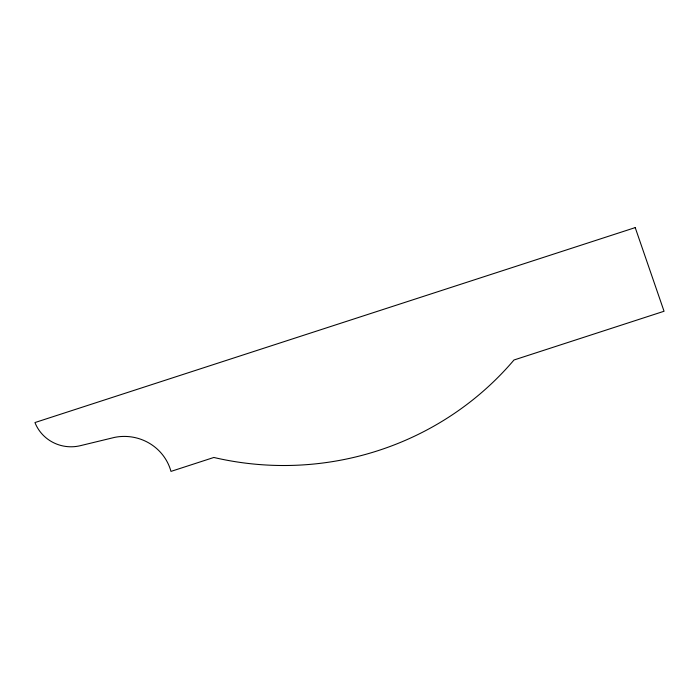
<?xml version="1.0" encoding="UTF-8"?>
<svg xmlns="http://www.w3.org/2000/svg" width="699" height="699" viewBox="0 0 699 699"><rect width="100%" height="100%" fill="white"/><g stroke="black" fill="none" stroke-linecap="round" stroke-linejoin="round"><path stroke-width="1.05" d="M635.216 227.603L34.95 422.554A38.532 37.545 3.3 0 0 80.341 445.682L114.557 437.391A48.152 46.912 3.3 0 1 170.975 471.397L213.85 457.469A299.705 292.025 3.3 0 0 513.983 359.994L664.05 311.256L635.216 227.603"/></g></svg>
